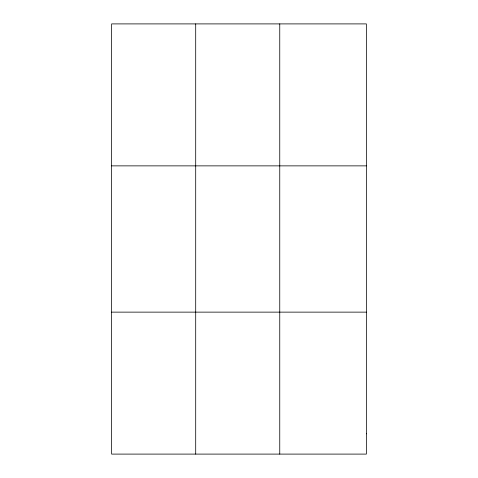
<?xml version="1.0" encoding="UTF-8"?>
<svg xmlns="http://www.w3.org/2000/svg" width="478" height="478" viewBox="0 0 478 478"><rect width="100%" height="100%" fill="white"/><g stroke="black" fill="none" stroke-linecap="round" stroke-linejoin="round"><path stroke-width="0.72" d="M195.699 23.9L195.699 454.1M279.755 23.9L279.755 454.1M111.637 165.866L366.363 165.866M111.637 312.134L366.363 312.134M366.363 433.821L366.363 454.1L111.637 454.1L111.637 23.9L366.363 23.9L366.363 433.821"/></g></svg>
